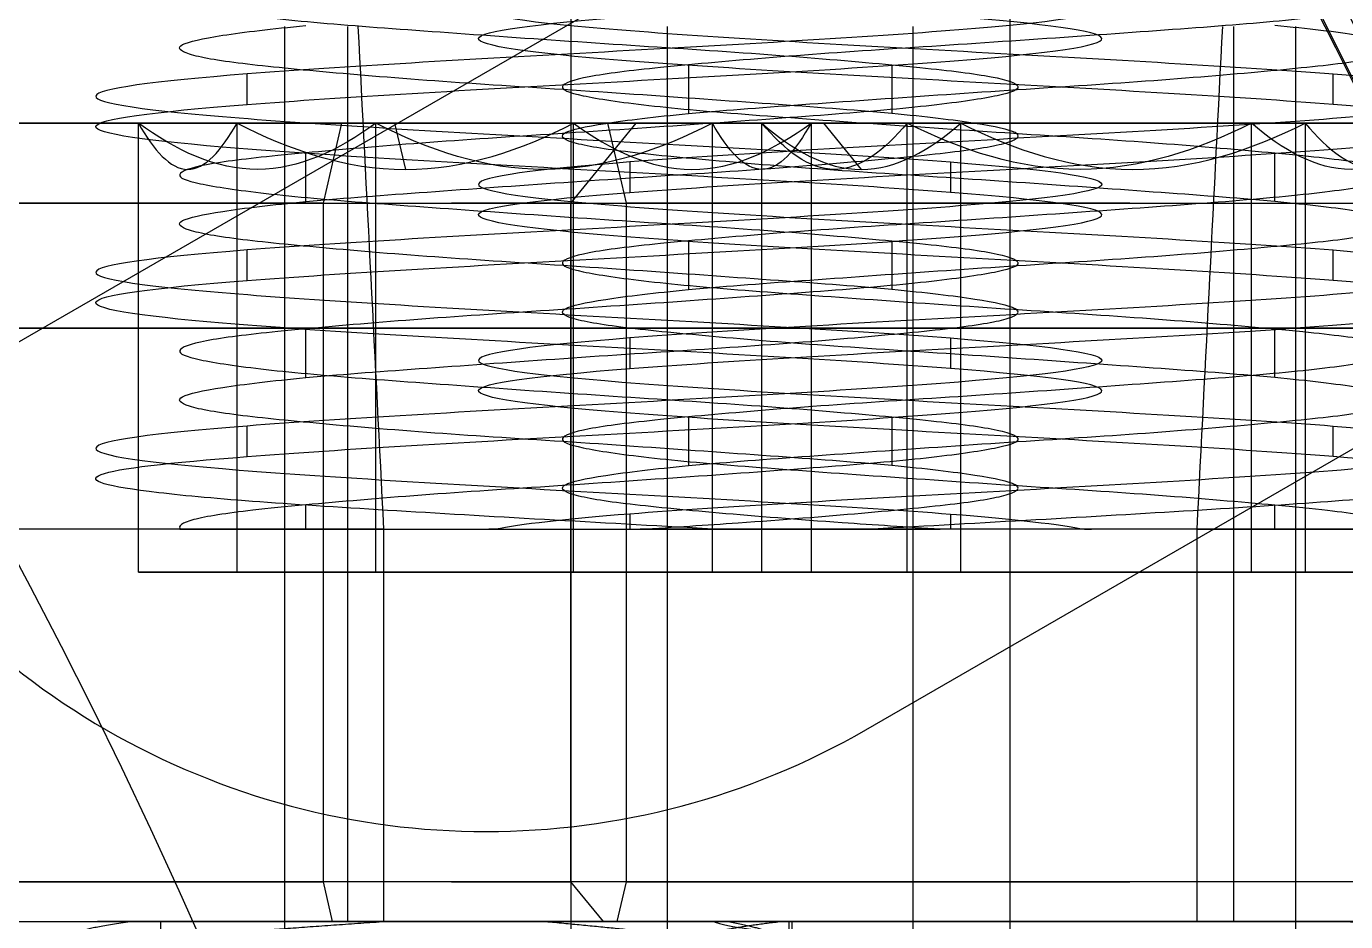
# Model space of a CAD drawing. Header units: inches. Extents: x -3.4 to 11, y -3.7 to 6.8.
# Drawn here: x 0.7729 to 0.9794, y 0.3548 to 0.495 of the extents above; entities that cross this region are included whole.
import ezdxf

# ---------------------------------------------------------------- set-up
doc = ezdxf.new("R2010")
doc.units = ezdxf.units.IN
doc.header["$MEASUREMENT"] = 0
for name, color, linetype in [('21', 7, 'Continuous'), ('25', 7, 'Continuous'), ('27', 7, 'Continuous'), ('51', 7, 'Continuous')]:
    doc.layers.add(name, color=color, linetype=linetype)

# ---------------------------------------------------------------- blocks, each defined once
blk = doc.blocks.new('Cap')
at = {"layer": '21', "color": 0}
for p, q in [((3.02, 27.6355, 1.24), (3.02, 27.6355, 2.8)), ((3.02, 24.78, 1.24), (3.02, 27.6355, 1.24)), ((1.25, 24.78), (1.25, 24.78, 1.24)), ((3.02, 24.78, 4.8), (3.02, 24.78, 1.24)), ((-1.25, 15, 4.8), (-1.25, 15)), ((1.25, 15), (1.25, 15, 4.8)), ((-1.248, -15, 4.8), (-1.248, -15)), ((1.252, -15), (1.252, -15, 4.8)), ((-3.02, -24.78, 4.8), (-3.02, -24.78, 1.24)), ((-3.02, -24.78, 1.24), (-3.02, -27.6355, 1.24)), ((-1.25, -24.78, 1.24), (-1.25, -24.78)), ((1.25, -24.78), (1.25, -24.78, 1.24)), ((-3.02, -27.6355, 1.24), (-3.02, -27.6355, 2.8))]:
    blk.add_line(p, q, dxfattribs=at)
at = {"layer": '21', "color": 0, "extrusion": (6.49356e-15, -2.56817e-15, -1)}
blk.add_arc((0, 0, -2.8), 27.8, 96.23653, 111.57856, dxfattribs=at)
at = {"layer": '21', "color": 0, "extrusion": (1, 0, 0)}
blk.add_arc((-4132.6454, -4182.1744, 3.02), 5901.0124, 45.16953742, 45.19708827, dxfattribs=at)
at = {"layer": '21', "color": 0}
for centre, radius, start, end in [((0, 24.78, 1.24), 3.02, 180, 0), ((0, 0, 3.6), 6.5, 0, 180), ((0, 0, 3.6), 6.5, 180, 0), ((0, -24.78, 1.24), 3.02, 0, 180)]:
    blk.add_arc(centre, radius, start, end, dxfattribs=at)
at = {"layer": '21', "color": 0, "extrusion": (4.62434e-74, -6.98296e-15, -1)}
blk.add_arc((0, 0, -3.6), 4, 0, 180, dxfattribs=at)
at = {"layer": '21', "color": 0, "extrusion": (8.55166e-31, 6.98296e-15, -1)}
blk.add_arc((0, 0, -3.6), 4, 180, 0, dxfattribs=at)
at = {"layer": '21', "color": 0, "extrusion": (-1, 0, 0)}
blk.add_arc((-4132.9651, -4182.4962, 3.02), 5901.4661, 45.16953848, 45.19708721, dxfattribs=at)
at = {"layer": '21', "color": 0, "extrusion": (-6.49356e-15, 2.56817e-15, -1)}
blk.add_arc((0, 0, -2.8), 27.8, 276.23653, 291.57856, dxfattribs=at)
blk = doc.blocks.new('Shaft')
at = {"layer": '25', "color": 0}
for p, q in [((0, 39, 4), (0, 0, 4)), ((0, 0, -4), (0, 39, -4))]:
    blk.add_line(p, q, dxfattribs=at)
blk = doc.blocks.new('91251A243_BLACK-OXIDE ALLOY STEEL SOCKET HEAD CAP SCREW')
at = {"layer": '27', "color": 0}
for p, q in [((-1.1906, 0.6874, -3.7703), (0, 1.3748, -3.7703)), ((0, 1.3748, -3.7703), (1.1906, 0.6874, -3.7703)), ((0, 1.3748, -5.5563), (0, 1.3748, -3.7703)), ((-1.1906, -0.6874, -3.7703), (-1.1906, 0.6874, -3.7703)), ((-1.1906, 0.6874, -3.7703), (-1.1906, 0.6874, -5.5563)), ((1.1906, 0.6874, -3.7703), (1.1906, -0.6874, -3.7703)), ((1.1906, 0.6874, -3.7703), (1.1906, 0.6874, -5.5563)), ((-2.6035, 0, -2.54), (-2.4447, 0, -2.3813)), ((-2.286, 0, -5.5563), (-2.6035, 0, -5.2387)), ((-2.6035, 0, -5.2387), (-2.6035, 0, -2.54)), ((-1.3748, 0, -5.5563), (-1.1906, 0, -5.3721)), ((2.6035, 0, -5.2387), (2.286, 0, -5.5563)), ((2.4447, 0, -2.3813), (2.6035, 0, -2.54)), ((2.6035, 0, -2.54), (2.6035, 0, -5.2387)), ((0, -1.3748, -3.7703), (-1.1906, -0.6874, -3.7703)), ((-1.1906, -0.6874, -3.7703), (-1.1906, -0.6874, -5.5563)), ((1.1906, -0.6874, -3.7703), (0, -1.3748, -3.7703)), ((1.1906, -0.6874, -3.7703), (1.1906, -0.6874, -5.5563)), ((0, -1.3748, -3.7703), (0, -1.3748, -5.5563))]:
    blk.add_line(p, q, dxfattribs=at)
for centre, radius, start, end in [((0, 0, -2.54), 2.6035, 0, 180), ((0, 0, -5.5563), 2.286, 0, 180), ((0, 0, -5.5563), 1.3748, 90, 150), ((0, 0, -5.5563), 1.3748, 30, 90), ((0, 0, -2.3813), 1.1751, 0, 45.5225), ((0, 0, -5.5563), 1.3748, 150, 180), ((0, 0, -5.5563), 1.3748, 330, 30), ((0, 0, -5.2387), 2.6035, 180, 0), ((0, 0, -2.3813), 1.5875, 180, 225.5225), ((0, 0, -5.5563), 1.3748, 180, 210), ((0, 0, -5.5563), 1.3748, 210, 270), ((0, 0, -5.5563), 1.3748, 270, 330)]:
    blk.add_arc(centre, radius, start, end, dxfattribs=at)
at = {"layer": '27', "color": 0, "extrusion": (1.56991e-29, -6.98296e-15, -1)}
blk.add_arc((0, 0, 5.2387), 2.6035, 0, 180, dxfattribs=at)
at = {"layer": '27', "color": 0, "extrusion": (-1.48439e-29, 6.98296e-15, -1)}
blk.add_arc((0, 0, 2.54), 2.6035, 180, 0, dxfattribs=at)
at = {"layer": '27', "color": 0, "extrusion": (-1.58748e-29, 6.98296e-15, -1)}
blk.add_arc((0, 0, 5.5562), 2.286, 180, 0, dxfattribs=at)
at = {"layer": '27', "color": 0}
for points, knots in [([(-1.1906, 0.6874, -5.5563), (-1.0046, 0.7948, -5.4488), (-0.8054, 0.9098, -5.3726), (-0.3896, 1.1499, -5.3716), (-0.1871, 1.2668, -5.4482), (0, 1.3748, -5.5563)], [0, 0, 0, 0, 0.5, 0.5, 1, 1, 1, 1]), ([(0, 1.3748, -5.5563), (0.1861, 1.2674, -5.4488), (0.3852, 1.1524, -5.3726), (0.801, 0.9124, -5.3716), (1.0035, 0.7955, -5.4482), (1.1906, 0.6874, -5.5563)], [0, 0, 0, 0, 0.5, 0.5, 1, 1, 1, 1]), ([(-1.5875, 0, -2.3813), (-1.5673, 0.1753, -2.3813), (-1.5165, 0.3496, -2.3813), (-1.4393, 0.5083, -2.3813), (-1.3621, 0.6673, -2.3813), (-1.2569, 0.8161, -2.3813), (-1.1289, 0.938, -2.3813), (-1.0078, 1.0533, -2.3813), (-0.8633, 1.1481, -2.3813), (-0.7092, 1.2131, -2.3813), (-0.5653, 1.2738, -2.3813), (-0.4089, 1.3105, -2.3813), (-0.253, 1.32, -2.3813), (-0.0972, 1.3296, -2.3813), (0.063, 1.3134, -2.3813), (0.2121, 1.2675, -2.3813), (0.3525, 1.2242, -2.3813), (0.487, 1.154, -2.3813), (0.6027, 1.0634, -2.3813), (0.6854, 0.9987, -2.3813), (0.7602, 0.9224, -2.3813), (0.8233, 0.8384, -2.3813)], [0, 0, 0, 0, 0.000529506, 0.000529506, 0.000529506, 0.001059987, 0.001059987, 0.001059987, 0.001561894, 0.001561894, 0.001561894, 0.002029611, 0.002029611, 0.002029611, 0.00249709, 0.00249709, 0.00249709, 0.002937, 0.002937, 0.002937, 0.003248983, 0.003248983, 0.003248983, 0.003248983]), ([(1.1906, 0.6874, -5.5563), (1.1906, 0.4747, -5.4499), (1.1906, 0.2421, -5.3721), (1.1906, -0.2419, -5.372), (1.1906, -0.4744, -5.4497), (1.1906, -0.6874, -5.5563)], [0, 0, 0, 0, 0.5, 0.5, 1, 1, 1, 1]), ([(1.1751, 0, -2.3813), (1.1951, -0.1287, -2.3813), (1.1932, -0.2626, -2.3813), (1.1696, -0.3907, -2.3813), (1.146, -0.5188, -2.3813), (1.0993, -0.6439, -2.3813), (1.0367, -0.7582, -2.3813), (0.9708, -0.8784, -2.3813), (0.8853, -0.9897, -2.3813), (0.7862, -1.0844, -2.3813), (0.6772, -1.1885, -2.3813), (0.5487, -1.2752, -2.3813), (0.4114, -1.3375, -2.3813), (0.274, -1.3997, -2.3813), (0.1241, -1.4388, -2.3813), (-0.0261, -1.4527, -2.3813), (-0.1775, -1.4666, -2.3813), (-0.3327, -1.4577, -2.3813), (-0.4815, -1.4265, -2.3813), (-0.6494, -1.3913, -2.3813), (-0.8136, -1.3266, -2.3813), (-0.9604, -1.2377, -2.3813), (-1.013, -1.2058, -2.3813), (-1.0638, -1.1707, -2.3813), (-1.1122, -1.1327, -2.3813)], [0, 0, 0, 0, 0.000390689, 0.000390689, 0.000390689, 0.000781268, 0.000781268, 0.000781268, 0.001192235, 0.001192235, 0.001192235, 0.001645242, 0.001645242, 0.001645242, 0.002098371, 0.002098371, 0.002098371, 0.002554088, 0.002554088, 0.002554088, 0.003069915, 0.003069915, 0.003069915, 0.003252655, 0.003252655, 0.003252655, 0.003252655]), ([(0, -1.3748, -5.5563), (-0.1861, -1.2674, -5.4488), (-0.3852, -1.1524, -5.3726), (-0.801, -0.9124, -5.3716), (-1.0035, -0.7955, -5.4482), (-1.1906, -0.6874, -5.5563)], [0, 0, 0, 0, 0.5, 0.5, 1, 1, 1, 1]), ([(1.1906, -0.6874, -5.5563), (1.0046, -0.7948, -5.4488), (0.8054, -0.9098, -5.3726), (0.3896, -1.1499, -5.3716), (0.1871, -1.2668, -5.4482), (0, -1.3748, -5.5563)], [0, 0, 0, 0, 0.5, 0.5, 1, 1, 1, 1])]:
    blk.add_open_spline(points, degree=3, knots=knots, dxfattribs=at)
for points, weights, knots in [([(-1.1751, 0, -2.0638), (-1.1751, 0.3149, -2.0921), (-1.0176, 0.5875, -2.1167), (-0.6784, 1.1751, -2.1696), (0, 1.1751, -2.2225), (0.6784, 1.1751, -2.2754), (1.0176, 0.5875, -2.3283), (1.1751, 0.3149, -2.3529), (1.1751, 0, -2.3813)], [0.933012701892, 0.933012701892, 1, 0.866025403784, 1, 0.866025403784, 1, 0.933012701892, 0.933012701892], [0.75, 0.75, 0.75, 0.7666667, 0.7666667, 0.8, 0.8, 0.8333333, 0.8333333, 0.85, 0.85, 0.85]), ([(0.8233, 0.8384, -2.3813), (0.4805, 1.1751, -2.3394), (0, 1.1751, -2.3019), (-0.6784, 1.1751, -2.249), (-1.0176, 0.5875, -2.196), (-1.1751, 0.3149, -2.1715), (-1.1751, 0, -2.1431)], [0.948065210723, 0.901258538444, 1, 0.866025403784, 1, 0.933012701892, 0.933012701892], [0.17543279, 0.17543279, 0.17543279, 0.2, 0.2, 0.23333333, 0.23333333, 0.25, 0.25, 0.25]), ([(1.5875, 0, -2.0638), (1.5875, -0.4254, -2.0921), (1.3748, -0.7937, -2.1167), (0.9165, -1.5875, -2.1696), (0, -1.5875, -2.2225), (-0.9165, -1.5875, -2.2754), (-1.3748, -0.7937, -2.3283), (-1.5875, -0.4254, -2.3529), (-1.5875, 0, -2.3813)], [0.933012701892, 0.933012701892, 1, 0.866025403784, 1, 0.866025403784, 1, 0.933012701892, 0.933012701892], [0.65, 0.65, 0.65, 0.6666667, 0.6666667, 0.7, 0.7, 0.7333333, 0.7333333, 0.75, 0.75, 0.75]), ([(-1.1122, -1.1327, -2.3813), (-0.6491, -1.5875, -2.3394), (0, -1.5875, -2.3019), (0.9165, -1.5875, -2.249), (1.3748, -0.7937, -2.196), (1.5875, -0.4254, -2.1715), (1.5875, 0, -2.1431)], [0.948065210723, 0.901258538444, 1, 0.866025403784, 1, 0.933012701892, 0.933012701892], [0.07543279, 0.07543279, 0.07543279, 0.1, 0.1, 0.13333333, 0.13333333, 0.15, 0.15, 0.15])]:
    blk.add_rational_spline(points, weights, degree=2, knots=knots, dxfattribs=at)
for points in [[(-1.1906, 0, -5.3721), (-1.1906, 0.2421, -5.3721), (-1.1906, 0.4747, -5.4499), (-1.1906, 0.6874, -5.5563)], [(-1.1906, -0.6874, -5.5563), (-1.1906, -0.4744, -5.4497), (-1.1906, -0.242, -5.3721), (-1.1906, 0, -5.3721)]]:
    blk.add_open_spline(points, degree=3, dxfattribs=at)
blk = doc.blocks.new('M4x8')
at = {"layer": '51', "color": 0}
for p, q in [((-2, 0, -7.7107), (-2, 0, -7.5893)), ((-2, 0, -7.0107), (-2, 0, -6.8893)), ((-2, 0, -6.3107), (-2, 0, -6.1893)), ((-1.6667, 0, -8), (-1.6667, 0, -7.9031)), ((-1.6667, 0, -7.3969), (-1.6667, 0, -7.2031)), ((-1.6667, 0, -6.6969), (-1.6667, 0, -6.5031)), ((1.6667, 0, -6.8531), (1.6667, 0, -7.0469)), ((2, 0, -7.9393), (2, 0, -8)), ((2, 0, -7.2393), (2, 0, -7.3607)), ((2, 0, -6.5393), (2, 0, -6.6607)), ((1.6667, 0, -7.5531), (1.6667, 0, -7.7469)), ((1.6667, 0, -6.1531), (1.6667, 0, -6.3469))]:
    blk.add_line(p, q, dxfattribs=at)
for radius, start, end in [(1.6667, 129.9867, 180), (2, 0, 30.7188), (1.6667, 180, 230.0133), (2, 329.4098, 0)]:
    blk.add_arc((0, 0, -8), radius, start, end, dxfattribs=at)
for points, knots in [([(1.7194, 1.0216, -8), (1.4954, 1.3986, -7.9764), (1.1533, 1.6914, -7.9511), (0.3431, 2.0182, -7.9028), (-0.1097, 2.0439, -7.8798), (-0.9492, 1.8134, -7.8295), (-1.3271, 1.5579, -7.8078), (-1.8536, 0.8675, -7.7573), (-2, 0.4333, -7.7349), (-2, 0, -7.7107)], [0, 0, 0, 0, 0.25, 0.25, 0.5, 0.5, 0.75, 0.75, 1, 1, 1, 1]), ([(2, 0, -6.6607), (2, 0.5215, -6.6316), (1.7866, 1.0418, -6.6023), (1.0418, 1.7866, -6.5435), (0.5219, 2.0003, -6.5148), (-0.5239, 1.9997, -6.4564), (-1.0457, 1.7828, -6.427), (-1.7829, 1.0455, -6.3688), (-2, 0.526, -6.3401), (-2, 0, -6.3107)], [0, 0, 0, 0, 0.25, 0.25, 0.5, 0.5, 0.75, 0.75, 1, 1, 1, 1]), ([(-2, 0, -7.5893), (-2, 0.5219, -7.6185), (-1.7876, 1.0409, -7.6476), (-1.0403, 1.788, -7.7066), (-0.5212, 2.0002, -7.7352), (0.523, 1.9998, -7.7935), (1.0452, 1.7832, -7.823), (1.783, 1.0455, -7.8812), (2, 0.5275, -7.9099), (2, 0, -7.9393)], [0, 0, 0, 0, 0.25, 0.25, 0.5, 0.5, 0.75, 0.75, 1, 1, 1, 1]), ([(2, 0, -7.3607), (2, 0.5283, -7.3312), (1.7831, 1.0454, -7.302), (1.0449, 1.7834, -7.2438), (0.5226, 1.9998, -7.2149), (-0.5211, 2.0002, -7.1566), (-1.0403, 1.7879, -7.1274), (-1.7873, 1.0413, -7.0685), (-2, 0.5222, -7.0398), (-2, 0, -7.0107)], [0, 0, 0, 0, 0.25, 0.25, 0.5, 0.5, 0.75, 0.75, 1, 1, 1, 1]), ([(-2, 0, -6.8893), (-2, 0.5267, -6.9187), (-1.783, 1.0454, -6.948), (-1.0455, 1.7829, -7.0062), (-0.5235, 1.9998, -7.0351), (0.5216, 2.0002, -7.0934), (1.0412, 1.7872, -7.1227), (1.787, 1.0414, -7.1815), (2, 0.5216, -7.2102), (2, 0, -7.2393)], [0, 0, 0, 0, 0.25, 0.25, 0.5, 0.5, 0.75, 0.75, 1, 1, 1, 1]), ([(-2, 0, -6.1893), (-2, 0.5212, -6.2184), (-1.7849, 1.0433, -6.2478), (-1.0443, 1.7843, -6.3063), (-0.5246, 2.0002, -6.335), (0.5262, 1.9998, -6.3937), (1.0462, 1.7825, -6.423), (1.7831, 1.0451, -6.4812), (2, 0.5234, -6.5101), (2, 0, -6.5393)], [0, 0, 0, 0, 0.25, 0.25, 0.5, 0.5, 0.75, 0.75, 1, 1, 1, 1]), ([(-1.071, 1.277, -8), (-0.6997, 1.667, -8), (-0.1474, 1.8582, -8), (0.9053, 1.7444, -8), (1.4034, 1.456, -8), (1.7194, 1.0216, -8)], [0, 0, 0, 0, 0.5, 0.5, 1, 1, 1, 1]), ([(1.6667, 0, -7.7469), (1.6667, 0.0547, -7.7432), (1.664, 0.1095, -7.7396), (1.6586, 0.1639, -7.7361), (1.6402, 0.35, -7.724), (1.5893, 0.5355, -7.712), (1.5102, 0.705, -7.6994), (1.4312, 0.8743, -7.6869), (1.3218, 1.0323, -7.6734), (1.191, 1.1659, -7.6608), (1.0602, 1.2995, -7.6482), (0.9044, 1.4124, -7.6364), (0.7367, 1.495, -7.6241), (0.569, 1.5776, -7.6118), (0.3848, 1.6324, -7.5985), (0.1992, 1.6547, -7.5856), (0.0137, 1.6771, -7.5726), (-0.1784, 1.6676, -7.5603), (-0.3609, 1.6271, -7.5483), (-0.5435, 1.5866, -7.5363), (-0.7215, 1.514, -7.5237), (-0.8802, 1.4153, -7.5108), (-1.0389, 1.3166, -7.498), (-1.1827, 1.1891, -7.4848), (-1.2998, 1.0433, -7.4727), (-1.4168, 0.8974, -7.4606), (-1.5103, 0.7293, -7.4484), (-1.5723, 0.5529, -7.4357), (-1.6343, 0.3765, -7.423), (-1.6667, 0.187, -7.4094), (-1.6667, 0, -7.3969)], [-0.106228442, -0.106228442, -0.106228442, -0.106228442, -0.106066418, -0.106066418, -0.106066418, -0.105505252, -0.105505252, -0.105505252, -0.104944305, -0.104944305, -0.104944305, -0.104383158, -0.104383158, -0.104383158, -0.103822203, -0.103822203, -0.103822203, -0.103261206, -0.103261206, -0.103261206, -0.102700135, -0.102700135, -0.102700135, -0.10213917, -0.10213917, -0.10213917, -0.101577986, -0.101577986, -0.101577986, -0.101016827, -0.101016827, -0.101016827, -0.101016827]), ([(-1.6667, 0, -7.2031), (-1.6667, 0.0547, -7.2068), (-1.664, 0.1095, -7.2104), (-1.6586, 0.1639, -7.2139), (-1.6402, 0.35, -7.226), (-1.5893, 0.5355, -7.238), (-1.5102, 0.705, -7.2506), (-1.4312, 0.8743, -7.2631), (-1.3217, 1.0323, -7.2766), (-1.191, 1.1659, -7.2892), (-1.0602, 1.2995, -7.3018), (-0.9044, 1.4124, -7.3136), (-0.7367, 1.495, -7.3259), (-0.569, 1.5776, -7.3382), (-0.3848, 1.6324, -7.3515), (-0.1992, 1.6547, -7.3644), (-0.0137, 1.6771, -7.3774), (0.1784, 1.6676, -7.3897), (0.3609, 1.6271, -7.4017), (0.5435, 1.5866, -7.4137), (0.7215, 1.514, -7.4263), (0.8802, 1.4153, -7.4392), (1.0389, 1.3166, -7.452), (1.1827, 1.189, -7.4652), (1.2998, 1.0433, -7.4773), (1.4168, 0.8974, -7.4894), (1.5103, 0.7293, -7.5016), (1.5723, 0.5529, -7.5143), (1.6343, 0.3765, -7.527), (1.6667, 0.187, -7.5406), (1.6667, 0, -7.5531)], [-0.010699469, -0.010699469, -0.010699469, -0.010699469, -0.01053418, -0.01053418, -0.01053418, -0.009961738, -0.009961738, -0.009961738, -0.009389521, -0.009389521, -0.009389521, -0.008817098, -0.008817098, -0.008817098, -0.008244871, -0.008244871, -0.008244871, -0.007672602, -0.007672602, -0.007672602, -0.007100258, -0.007100258, -0.007100258, -0.006528021, -0.006528021, -0.006528021, -0.005955561, -0.005955561, -0.005955561, -0.005383126, -0.005383126, -0.005383126, -0.005383126]), ([(1.6667, 0, -7.0469), (1.6667, 0.0547, -7.0432), (1.664, 0.1095, -7.0396), (1.6586, 0.1639, -7.0361), (1.6402, 0.35, -7.024), (1.5893, 0.5355, -7.012), (1.5102, 0.705, -6.9994), (1.4312, 0.8743, -6.9869), (1.3217, 1.0323, -6.9734), (1.191, 1.1659, -6.9608), (1.0602, 1.2995, -6.9482), (0.9044, 1.4124, -6.9364), (0.7367, 1.495, -6.9241), (0.569, 1.5776, -6.9118), (0.3848, 1.6324, -6.8985), (0.1992, 1.6547, -6.8856), (0.0137, 1.6771, -6.8726), (-0.1784, 1.6676, -6.8603), (-0.3609, 1.6271, -6.8483), (-0.5435, 1.5866, -6.8363), (-0.7215, 1.514, -6.8237), (-0.8802, 1.4153, -6.8108), (-1.0389, 1.3166, -6.798), (-1.1827, 1.189, -6.7848), (-1.2998, 1.0433, -6.7727), (-1.4168, 0.8974, -6.7606), (-1.5103, 0.7293, -6.7484), (-1.5723, 0.5529, -6.7357), (-1.6343, 0.3765, -6.723), (-1.6667, 0.187, -6.7094), (-1.6667, 0, -6.6969)], [-0.095805192, -0.095805192, -0.095805192, -0.095805192, -0.09564316, -0.09564316, -0.09564316, -0.095081994, -0.095081994, -0.095081994, -0.094521047, -0.094521047, -0.094521047, -0.093959899, -0.093959899, -0.093959899, -0.093398943, -0.093398943, -0.093398943, -0.092837946, -0.092837946, -0.092837946, -0.092276874, -0.092276874, -0.092276874, -0.091715909, -0.091715909, -0.091715909, -0.091154724, -0.091154724, -0.091154724, -0.090593564, -0.090593564, -0.090593564, -0.090593564]), ([(-1.6667, 0, -6.5031), (-1.6667, 0.0547, -6.5068), (-1.664, 0.1095, -6.5104), (-1.6586, 0.1639, -6.5139), (-1.6402, 0.35, -6.526), (-1.5893, 0.5355, -6.538), (-1.5102, 0.705, -6.5506), (-1.4312, 0.8743, -6.5631), (-1.3217, 1.0323, -6.5766), (-1.191, 1.1659, -6.5892), (-1.0602, 1.2995, -6.6018), (-0.9044, 1.4124, -6.6136), (-0.7367, 1.495, -6.6259), (-0.569, 1.5776, -6.6382), (-0.3848, 1.6324, -6.6515), (-0.1992, 1.6547, -6.6644), (-0.0137, 1.6771, -6.6774), (0.1784, 1.6676, -6.6897), (0.3609, 1.6271, -6.7017), (0.5435, 1.5866, -6.7137), (0.7215, 1.514, -6.7263), (0.8802, 1.4153, -6.7392), (1.0389, 1.3166, -6.752), (1.1827, 1.189, -6.7652), (1.2998, 1.0433, -6.7773), (1.4168, 0.8974, -6.7894), (1.5103, 0.7293, -6.8016), (1.5723, 0.5529, -6.8143), (1.6343, 0.3765, -6.827), (1.6667, 0.187, -6.8406), (1.6667, 0, -6.8531)], [-0.021332154, -0.021332154, -0.021332154, -0.021332154, -0.021166857, -0.021166857, -0.021166857, -0.020594416, -0.020594416, -0.020594416, -0.020022199, -0.020022199, -0.020022199, -0.019449777, -0.019449777, -0.019449777, -0.018877551, -0.018877551, -0.018877551, -0.018305282, -0.018305282, -0.018305282, -0.017732938, -0.017732938, -0.017732938, -0.017160702, -0.017160702, -0.017160702, -0.016588243, -0.016588243, -0.016588243, -0.016015808, -0.016015808, -0.016015808, -0.016015808]), ([(1.6667, 0, -6.3469), (1.6667, 0.0547, -6.3432), (1.664, 0.1095, -6.3396), (1.6586, 0.1639, -6.3361), (1.6402, 0.35, -6.324), (1.5893, 0.5355, -6.312), (1.5102, 0.705, -6.2994), (1.4312, 0.8743, -6.2869), (1.3218, 1.0323, -6.2734), (1.191, 1.1659, -6.2608), (1.0602, 1.2995, -6.2482), (0.9044, 1.4124, -6.2364), (0.7367, 1.495, -6.2241), (0.569, 1.5776, -6.2118), (0.3848, 1.6324, -6.1985), (0.1992, 1.6547, -6.1856), (0.0137, 1.6771, -6.1726), (-0.1784, 1.6676, -6.1603), (-0.3609, 1.6271, -6.1483), (-0.5435, 1.5866, -6.1363), (-0.7215, 1.514, -6.1237), (-0.8802, 1.4153, -6.1108), (-1.0389, 1.3166, -6.098), (-1.1827, 1.189, -6.0848), (-1.2998, 1.0433, -6.0727), (-1.4168, 0.8974, -6.0606), (-1.5103, 0.7293, -6.0484), (-1.5723, 0.5529, -6.0357), (-1.6343, 0.3765, -6.023), (-1.6667, 0.187, -6.0094), (-1.6667, 0, -5.9969)], [-0.085381931, -0.085381931, -0.085381931, -0.085381931, -0.085219902, -0.085219902, -0.085219902, -0.084658735, -0.084658735, -0.084658735, -0.084097787, -0.084097787, -0.084097787, -0.083536639, -0.083536639, -0.083536639, -0.082975682, -0.082975682, -0.082975682, -0.082414684, -0.082414684, -0.082414684, -0.081853612, -0.081853612, -0.081853612, -0.081292646, -0.081292646, -0.081292646, -0.08073146, -0.08073146, -0.08073146, -0.080170299, -0.080170299, -0.080170299, -0.080170299]), ([(-1.6667, 0, -5.8031), (-1.6667, 0.0547, -5.8068), (-1.664, 0.1095, -5.8104), (-1.6586, 0.1639, -5.8139), (-1.6402, 0.35, -5.826), (-1.5893, 0.5355, -5.838), (-1.5102, 0.705, -5.8506), (-1.4312, 0.8743, -5.8631), (-1.3217, 1.0323, -5.8766), (-1.191, 1.1659, -5.8892), (-1.0602, 1.2995, -5.9018), (-0.9044, 1.4124, -5.9136), (-0.7367, 1.495, -5.9259), (-0.569, 1.5776, -5.9382), (-0.3848, 1.6324, -5.9515), (-0.1992, 1.6547, -5.9644), (-0.0137, 1.6771, -5.9774), (0.1784, 1.6676, -5.9897), (0.3609, 1.6271, -6.0017), (0.5435, 1.5866, -6.0137), (0.7215, 1.514, -6.0263), (0.8802, 1.4153, -6.0392), (1.0389, 1.3166, -6.052), (1.1827, 1.189, -6.0652), (1.2998, 1.0433, -6.0773), (1.4168, 0.8974, -6.0894), (1.5103, 0.7293, -6.1016), (1.5723, 0.5529, -6.1143), (1.6343, 0.3765, -6.127), (1.6667, 0.187, -6.1406), (1.6667, 0, -6.1531)], [-0.031964809, -0.031964809, -0.031964809, -0.031964809, -0.031799521, -0.031799521, -0.031799521, -0.03122708, -0.03122708, -0.03122708, -0.030654864, -0.030654864, -0.030654864, -0.030082443, -0.030082443, -0.030082443, -0.029510217, -0.029510217, -0.029510217, -0.02893795, -0.02893795, -0.02893795, -0.028365606, -0.028365606, -0.028365606, -0.027793371, -0.027793371, -0.027793371, -0.027220912, -0.027220912, -0.027220912, -0.026648479, -0.026648479, -0.026648479, -0.026648479]), ([(-1.6667, 0, -7.9031), (-1.6667, 0, -7.9031), (-1.6667, 0, -7.9031), (-1.6667, 0, -7.9031), (-1.6667, 0.1091, -7.9104), (-1.6559, 0.2187, -7.9174), (-1.6345, 0.3257, -7.9244), (-1.598, 0.5091, -7.9364), (-1.5292, 0.6887, -7.9488), (-1.4339, 0.8495, -7.9617), (-1.3386, 1.0103, -7.9745), (-1.2143, 1.1569, -7.9879), (-1.071, 1.277, -8)], [-0.000066779, -0.000066779, -0.000066779, -0.000066779, -0.000066759, -0.000066759, -0.000066759, 0.000264033, 0.000264033, 0.000264033, 0.000836396, 0.000836396, 0.000836396, 0.001408648, 0.001408648, 0.001408648, 0.001408648]), ([(-2, 0, -7.7107), (-2, -0.5224, -7.6815), (-1.7869, -1.0418, -7.6523), (-1.0407, -1.7875, -7.5934), (-0.521, -2.0002, -7.5648), (0.5223, -1.9998, -7.5065), (1.0447, -1.7836, -7.4771), (1.7831, -1.0454, -7.4188), (2, -0.5283, -7.3902), (2, 0, -7.3607)], [0, 0, 0, 0, 0.25, 0.25, 0.5, 0.5, 0.75, 0.75, 1, 1, 1, 1]), ([(2, 0, -7.2393), (2, -0.5217, -7.2685), (1.7839, -1.0443, -7.2979), (1.0456, -1.7831, -7.3562), (0.528, -2, -7.3848), (-0.5283, -2, -7.4438), (-1.0458, -1.7829, -7.473), (-1.7836, -1.0445, -7.5313), (-2, -0.522, -7.5602), (-2, 0, -7.5893)], [0, 0, 0, 0, 0.25, 0.25, 0.5, 0.5, 0.75, 0.75, 1, 1, 1, 1]), ([(-2, 0, -7.0107), (-2, -0.5223, -6.9815), (-1.7835, -1.0447, -6.9521), (-1.046, -1.7827, -6.8938), (-0.5278, -1.9999, -6.8652), (0.5271, -2.0001, -6.8062), (1.0453, -1.7834, -6.777), (1.7841, -1.0441, -6.7187), (2, -0.5215, -6.6898), (2, 0, -6.6607)], [0, 0, 0, 0, 0.25, 0.25, 0.5, 0.5, 0.75, 0.75, 1, 1, 1, 1]), ([(2, 0, -6.5393), (2, -0.5232, -6.5685), (1.7857, -1.0431, -6.5978), (1.0416, -1.7865, -6.6565), (0.5208, -2.0001, -6.6852), (-0.5216, -1.9999, -6.7435), (-1.0439, -1.7843, -6.7729), (-1.7835, -1.0452, -6.8312), (-2, -0.5266, -6.8599), (-2, 0, -6.8893)], [0, 0, 0, 0, 0.25, 0.25, 0.5, 0.5, 0.75, 0.75, 1, 1, 1, 1]), ([(-2, 0, -6.3107), (-2, -0.5259, -6.2813), (-1.7838, -1.045, -6.2521), (-1.0436, -1.7846, -6.1936), (-0.5214, -1.9999, -6.1648), (0.5209, -2.0001, -6.1066), (1.042, -1.7861, -6.0773), (1.7852, -1.0436, -6.0186), (2, -0.5237, -5.9899), (2, 0, -5.9607)], [0, 0, 0, 0, 0.25, 0.25, 0.5, 0.5, 0.75, 0.75, 1, 1, 1, 1]), ([(2, 0, -5.8393), (2, -0.5243, -5.8686), (1.783, -1.0453, -5.898), (1.0461, -1.7825, -5.9562), (0.5252, -1.9997, -5.985), (-0.5233, -2.0003, -6.0435), (-1.0434, -1.7852, -6.0728), (-1.7855, -1.0428, -6.1314), (-2, -0.5212, -6.1602), (-2, 0, -6.1893)], [0, 0, 0, 0, 0.25, 0.25, 0.5, 0.5, 0.75, 0.75, 1, 1, 1, 1]), ([(1.6667, 0, -7.5531), (1.6667, -0.0547, -7.5568), (1.664, -0.1095, -7.5604), (1.6586, -0.1639, -7.5639), (1.6402, -0.3501, -7.576), (1.5893, -0.5356, -7.588), (1.5102, -0.705, -7.6006), (1.4312, -0.8744, -7.6131), (1.3217, -1.0323, -7.6266), (1.191, -1.1659, -7.6392), (1.0602, -1.2995, -7.6518), (0.9044, -1.4124, -7.6636), (0.7367, -1.495, -7.6759), (0.569, -1.5776, -7.6882), (0.3847, -1.6324, -7.7015), (0.1992, -1.6547, -7.7145), (0.0136, -1.6771, -7.7274), (-0.1784, -1.6676, -7.7397), (-0.3609, -1.6271, -7.7517), (-0.5435, -1.5866, -7.7637), (-0.7215, -1.514, -7.7763), (-0.8802, -1.4153, -7.7892), (-1.0389, -1.3165, -7.802), (-1.1828, -1.189, -7.8152), (-1.2998, -1.0432, -7.8273), (-1.4168, -0.8974, -7.8394), (-1.5103, -0.7292, -7.8516), (-1.5723, -0.5529, -7.8643), (-1.6343, -0.3765, -7.877), (-1.6667, -0.187, -7.8906), (-1.6667, 0, -7.9031)], [-0.005383126, -0.005383126, -0.005383126, -0.005383126, -0.005217817, -0.005217817, -0.005217817, -0.004645375, -0.004645375, -0.004645375, -0.004073157, -0.004073157, -0.004073157, -0.003500734, -0.003500734, -0.003500734, -0.002928507, -0.002928507, -0.002928507, -0.002356237, -0.002356237, -0.002356237, -0.001783892, -0.001783892, -0.001783892, -0.001211655, -0.001211655, -0.001211655, -0.000639194, -0.000639194, -0.000639194, -0.000066779, -0.000066779, -0.000066779, -0.000066779]), ([(-1.6667, 0, -7.3969), (-1.6667, -0.0547, -7.3932), (-1.664, -0.1095, -7.3896), (-1.6586, -0.1639, -7.3861), (-1.6402, -0.35, -7.374), (-1.5893, -0.5355, -7.362), (-1.5102, -0.705, -7.3494), (-1.4312, -0.8743, -7.3369), (-1.3217, -1.0323, -7.3234), (-1.191, -1.1659, -7.3108), (-1.0602, -1.2995, -7.2982), (-0.9044, -1.4124, -7.2864), (-0.7367, -1.495, -7.2741), (-0.569, -1.5776, -7.2618), (-0.3848, -1.6324, -7.2485), (-0.1992, -1.6547, -7.2356), (-0.0137, -1.6771, -7.2226), (0.1784, -1.6676, -7.2103), (0.3609, -1.6271, -7.1983), (0.5435, -1.5866, -7.1863), (0.7215, -1.514, -7.1737), (0.8802, -1.4153, -7.1608), (1.0389, -1.3166, -7.148), (1.1827, -1.189, -7.1348), (1.2998, -1.0433, -7.1227), (1.4168, -0.8974, -7.1106), (1.5103, -0.7293, -7.0984), (1.5723, -0.5529, -7.0857), (1.6343, -0.3765, -7.073), (1.6667, -0.187, -7.0594), (1.6667, 0, -7.0469)], [-0.101016827, -0.101016827, -0.101016827, -0.101016827, -0.100854786, -0.100854786, -0.100854786, -0.100293619, -0.100293619, -0.100293619, -0.099732673, -0.099732673, -0.099732673, -0.099171525, -0.099171525, -0.099171525, -0.09861057, -0.09861057, -0.09861057, -0.098049573, -0.098049573, -0.098049573, -0.097488502, -0.097488502, -0.097488502, -0.096927536, -0.096927536, -0.096927536, -0.096366352, -0.096366352, -0.096366352, -0.095805192, -0.095805192, -0.095805192, -0.095805192]), ([(1.6667, 0, -6.8531), (1.6667, -0.0547, -6.8568), (1.664, -0.1095, -6.8604), (1.6586, -0.1639, -6.8639), (1.6402, -0.35, -6.876), (1.5893, -0.5355, -6.888), (1.5102, -0.705, -6.9006), (1.4312, -0.8743, -6.9131), (1.3217, -1.0323, -6.9266), (1.191, -1.1659, -6.9392), (1.0602, -1.2995, -6.9518), (0.9044, -1.4124, -6.9636), (0.7367, -1.495, -6.9759), (0.569, -1.5776, -6.9882), (0.3848, -1.6324, -7.0015), (0.1992, -1.6547, -7.0144), (0.0137, -1.6771, -7.0274), (-0.1784, -1.6676, -7.0397), (-0.3609, -1.6271, -7.0517), (-0.5435, -1.5866, -7.0637), (-0.7215, -1.514, -7.0763), (-0.8802, -1.4153, -7.0892), (-1.0389, -1.3166, -7.102), (-1.1827, -1.189, -7.1152), (-1.2998, -1.0433, -7.1273), (-1.4168, -0.8974, -7.1394), (-1.5103, -0.7293, -7.1516), (-1.5723, -0.5529, -7.1643), (-1.6343, -0.3765, -7.177), (-1.6667, -0.187, -7.1906), (-1.6667, 0, -7.2031)], [-0.016015808, -0.016015808, -0.016015808, -0.016015808, -0.015850521, -0.015850521, -0.015850521, -0.015278079, -0.015278079, -0.015278079, -0.014705862, -0.014705862, -0.014705862, -0.01413344, -0.01413344, -0.01413344, -0.013561213, -0.013561213, -0.013561213, -0.012988945, -0.012988945, -0.012988945, -0.0124166, -0.0124166, -0.0124166, -0.011844364, -0.011844364, -0.011844364, -0.011271904, -0.011271904, -0.011271904, -0.010699469, -0.010699469, -0.010699469, -0.010699469]), ([(-1.6667, 0, -6.6969), (-1.6667, -0.0547, -6.6932), (-1.664, -0.1095, -6.6896), (-1.6586, -0.1639, -6.6861), (-1.6402, -0.35, -6.674), (-1.5893, -0.5355, -6.662), (-1.5102, -0.705, -6.6494), (-1.4312, -0.8743, -6.6369), (-1.3217, -1.0323, -6.6234), (-1.191, -1.1659, -6.6108), (-1.0602, -1.2995, -6.5982), (-0.9044, -1.4124, -6.5864), (-0.7367, -1.495, -6.5741), (-0.569, -1.5776, -6.5618), (-0.3848, -1.6324, -6.5485), (-0.1992, -1.6547, -6.5356), (-0.0137, -1.6771, -6.5226), (0.1784, -1.6676, -6.5103), (0.3609, -1.6271, -6.4983), (0.5435, -1.5866, -6.4863), (0.7215, -1.514, -6.4737), (0.8802, -1.4153, -6.4608), (1.0389, -1.3166, -6.448), (1.1827, -1.189, -6.4348), (1.2998, -1.0433, -6.4227), (1.4168, -0.8974, -6.4106), (1.5103, -0.7293, -6.3984), (1.5723, -0.5529, -6.3857), (1.6343, -0.3765, -6.373), (1.6667, -0.187, -6.3594), (1.6667, 0, -6.3469)], [-0.090593564, -0.090593564, -0.090593564, -0.090593564, -0.09043153, -0.09043153, -0.09043153, -0.089870363, -0.089870363, -0.089870363, -0.089309416, -0.089309416, -0.089309416, -0.088748268, -0.088748268, -0.088748268, -0.088187311, -0.088187311, -0.088187311, -0.087626314, -0.087626314, -0.087626314, -0.087065242, -0.087065242, -0.087065242, -0.086504276, -0.086504276, -0.086504276, -0.085943091, -0.085943091, -0.085943091, -0.085381931, -0.085381931, -0.085381931, -0.085381931]), ([(1.6667, 0, -6.1531), (1.6667, -0.0547, -6.1568), (1.664, -0.1095, -6.1604), (1.6586, -0.1639, -6.1639), (1.6402, -0.35, -6.176), (1.5893, -0.5355, -6.188), (1.5102, -0.705, -6.2006), (1.4312, -0.8743, -6.2131), (1.3218, -1.0323, -6.2266), (1.191, -1.1659, -6.2392), (1.0602, -1.2995, -6.2518), (0.9044, -1.4124, -6.2636), (0.7367, -1.495, -6.2759), (0.569, -1.5776, -6.2882), (0.3848, -1.6324, -6.3015), (0.1992, -1.6547, -6.3144), (0.0137, -1.6771, -6.3274), (-0.1784, -1.6676, -6.3397), (-0.3609, -1.6271, -6.3517), (-0.5435, -1.5866, -6.3637), (-0.7215, -1.514, -6.3763), (-0.8802, -1.4153, -6.3892), (-1.0389, -1.3166, -6.402), (-1.1827, -1.1891, -6.4152), (-1.2998, -1.0433, -6.4273), (-1.4168, -0.8974, -6.4394), (-1.5103, -0.7293, -6.4516), (-1.5723, -0.5529, -6.4643), (-1.6343, -0.3765, -6.477), (-1.6667, -0.187, -6.4906), (-1.6667, 0, -6.5031)], [-0.026648479, -0.026648479, -0.026648479, -0.026648479, -0.026483199, -0.026483199, -0.026483199, -0.025910759, -0.025910759, -0.025910759, -0.025338542, -0.025338542, -0.025338542, -0.02476612, -0.02476612, -0.02476612, -0.024193895, -0.024193895, -0.024193895, -0.023621627, -0.023621627, -0.023621627, -0.023049283, -0.023049283, -0.023049283, -0.022477047, -0.022477047, -0.022477047, -0.021904588, -0.021904588, -0.021904588, -0.021332154, -0.021332154, -0.021332154, -0.021332154]), ([(-1.071, -1.277, -8), (-0.9691, -1.3625, -7.9914), (-0.856, -1.4362, -7.9828), (-0.7367, -1.495, -7.9741), (-0.569, -1.5776, -7.9618), (-0.3848, -1.6324, -7.9485), (-0.1992, -1.6547, -7.9356), (-0.0137, -1.6771, -7.9226), (0.1784, -1.6676, -7.9103), (0.3609, -1.6271, -7.8983), (0.5435, -1.5866, -7.8863), (0.7215, -1.514, -7.8737), (0.8802, -1.4153, -7.8608), (1.0389, -1.3166, -7.848), (1.1827, -1.189, -7.8348), (1.2998, -1.0433, -7.8227), (1.4168, -0.8974, -7.8106), (1.5103, -0.7293, -7.7984), (1.5723, -0.5529, -7.7857), (1.6343, -0.3765, -7.773), (1.6667, -0.187, -7.7594), (1.6667, 0, -7.7469)], [-0.109991172, -0.109991172, -0.109991172, -0.109991172, -0.109594771, -0.109594771, -0.109594771, -0.109033816, -0.109033816, -0.109033816, -0.108472819, -0.108472819, -0.108472819, -0.107911749, -0.107911749, -0.107911749, -0.107350784, -0.107350784, -0.107350784, -0.1067896, -0.1067896, -0.1067896, -0.106228442, -0.106228442, -0.106228442, -0.106228442]), ([(1.7217, -1.0178, -8), (1.4066, -1.4529, -8), (0.9096, -1.7435, -8), (-0.1488, -1.8588, -8), (-0.6999, -1.6668, -8), (-1.071, -1.277, -8)], [0, 0, 0, 0, 0.5, 0.5, 1, 1, 1, 1])]:
    blk.add_open_spline(points, degree=3, knots=knots, dxfattribs=at)
blk.add_open_spline([(2, 0, -7.9393), (2, -0.3578, -7.9593), (1.9041, -0.7092, -7.9807), (1.7217, -1.0178, -8)], degree=3, dxfattribs=at)

msp = doc.modelspace()

# ---------------------------------------------------------------- linework, layer by layer
at = {"color": 0}
for p, q in [((0, 0, 0.18898), (0.94785, 0.54724, 0.18898)), ((0.90434, 0.38483, 0.18898), (1.00169, 0.44104, 0.18898))]:
    msp.add_line(p, q, dxfattribs=at)
for centre, radius in [((0, 0), 1.5748), ((0, 0, 0.80945), 1.20866), ((0, 0, 0.18898), 1.11791), ((0, 0), 1.10236), ((0, 0, 3.57008), 1.10236), ((0, 0), 1.09843), ((0, 0), 1.09449), ((0, 0, 0.18898), 0.87402)]:
    msp.add_circle(centre, radius, dxfattribs=at)
for centre, radius, start, end in [((0, 0), 2.16535, 0, 68.94443), ((0, 0), 1.77165, 91.27334, 88.72666), ((0, 0), 1.5748, 281.08862, 61.60289), ((0, 0), 1.1811, 91.91021, 88.08979), ((0, 0, 0.18898), 1.11791, 350.98411, 42.19891), ((0, 0, 0.18898), 1.09449, 23.76347, 36.23653), ((0.84489, 0.4878, 0.18898), 0.1189, 120, 300)]:
    msp.add_arc(centre, radius, start, end, dxfattribs=at)

# ---------------------------------------------------------------- block references
at = {"color": 0, "extrusion": (-0.218364, 0, -0.975867), "xscale": 0.03937007874015749, "yscale": 0.03937007874015749, "zscale": 0.03937007874015749, "rotation": 90}
msp.add_blockref('Shaft', (-0.17999, -0.33814, -2.57623), dxfattribs=at)
at = {"color": 0, "extrusion": (0, 1, 0)}
for name, p, xscale, yscale, zscale, rotation in [('M4x8', (-0.86254, 1.85043, 0.73118), 0.03937007874015748, 0.03937007874015748, 0.03937007874015748, 225.646796641809), ('M4x8', (-0.92245, 3.03001, 0.73118), 0.03937007874015748, 0.03937007874015748, 0.03937007874015748, 45.6467966418094), ('Cap', (-0.89254, 2.44022, 0.30598), 0.03937007874015749, 0.03937007874015749, 0.03937007874015749, 2.903312699041426)]:
    msp.add_blockref(name, p, dxfattribs=dict(at, xscale=xscale, yscale=yscale, zscale=zscale, rotation=rotation))
at = {"color": 0, "extrusion": (0, -1, 0), "xscale": 0.03937007874015748, "yscale": 0.03937007874015748, "zscale": 0.03937007874015748}
for p, rotation in [((0.84312, 1.46588, -0.26105), 283.3965653904557), ((0.94195, 3.41456, -0.26105), 324.8643479935431)]:
    msp.add_blockref('91251A243_BLACK-OXIDE ALLOY STEEL SOCKET HEAD CAP SCREW', p, dxfattribs=dict(at, rotation=rotation))

doc.saveas('drawing.dxf')
